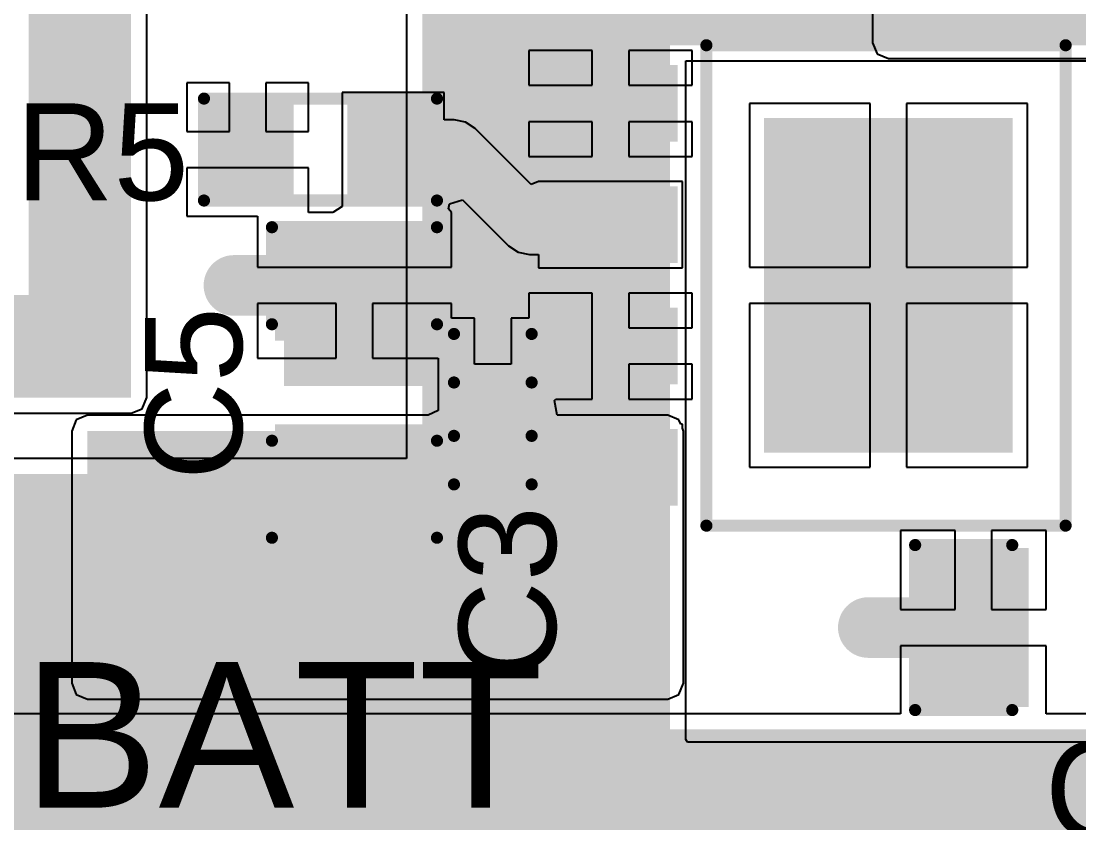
# Model space of a CAD drawing. Header units: millimetres. Extents: x -0.21 to 2.41, y -2.08 to 4.57.
# Drawn here: x 1.144 to 1.5797, y -1.5375 to -1.2071 of the extents above; entities that cross this region are included whole.
import ezdxf

# ---------------------------------------------------------------- set-up
doc = ezdxf.new("R2010")
doc.units = ezdxf.units.MM
doc.header["$MEASUREMENT"] = 0
for name, color, linetype in [('BottomLayer', 5, 'Continuous'), ('TopLayer', 1, 'Continuous'), ('TopOverlay', 2, 'Continuous'), ('TopPaste', 8, 'Continuous'), ('TopSolder', 216, 'Continuous'), ('ViaHoleLayer', 16, 'Continuous')]:
    doc.layers.add(name, color=color, linetype=linetype)
doc.styles.add('Arial', font='', dxfattribs={"height": 0.2})
doc.styles.get('Arial').set_extended_font_data('Arial')

# ---------------------------------------------------------------- blocks, each defined once
blk = doc.blocks.new('R___0603_57')
at = {"layer": 'TopLayer'}
for points in [[(-0.015, 0.0175), (-0.015, -0.0175), (-0.045, -0.0175), (-0.045, 0.0175)], [(0.045, 0.0175), (0.045, -0.0175), (0.015, -0.0175), (0.015, 0.0175)]]:
    blk.add_hatch(color=1, dxfattribs=at).paths.add_polyline_path(points)
at = {"layer": 'TopPaste'}
for points in [[(-0.015, 0.0175), (-0.015, -0.0175), (-0.045, -0.0175), (-0.045, 0.0175)], [(0.045, 0.0175), (0.045, -0.0175), (0.015, -0.0175), (0.015, 0.0175)]]:
    blk.add_hatch(color=8, dxfattribs=at).paths.add_polyline_path(points)
at = {"layer": 'TopSolder'}
for points in [[(-0.011, 0.0215), (-0.011, -0.0215), (-0.049, -0.0215), (-0.049, 0.0215)], [(0.049, 0.0215), (0.049, -0.0215), (0.011, -0.0215), (0.011, 0.0215)]]:
    blk.add_hatch(color=216, dxfattribs=at).paths.add_polyline_path(points)
at = {"layer": 'TopOverlay', "const_width": 0.005}
for points in [[(-0.048, 0.021), (-0.048, -0.021)], [(-0.048, 0.021), (0.048, 0.021)], [(0.048, 0.021), (0.048, -0.021)], [(-0.048, -0.021), (0.048, -0.021)]]:
    blk.add_lwpolyline(points, dxfattribs=at)
at = {"layer": 'TopOverlay', "const_width": 0.0025}
for points in [[(-0.04925, 0.021, 1), (-0.04675, 0.021, 1)], [(-0.04925, 0.021, 1), (-0.04675, 0.021, 1)], [(0.04675, 0.021, 1), (0.04925, 0.021, 1)], [(0.04675, 0.021, 1), (0.04925, 0.021, 1)], [(-0.04925, -0.021, 1), (-0.04675, -0.021, 1)], [(-0.04925, -0.021, 1), (-0.04675, -0.021, 1)], [(0.04675, -0.021, 1), (0.04925, -0.021, 1)], [(0.04675, -0.021, 1), (0.04925, -0.021, 1)]]:
    blk.add_lwpolyline(points, format="xyb", close=True, dxfattribs=at)
blk = doc.blocks.new('C___0402_73')
at = {"layer": 'TopLayer'}
for points in [[(-0.0275, -0.0125), (-0.0275, 0.0125), (-0.0095, 0.0125), (-0.0095, -0.0125)], [(0.0095, -0.0125), (0.0095, 0.0125), (0.0275, 0.0125), (0.0275, -0.0125)]]:
    blk.add_hatch(color=1, dxfattribs=at).paths.add_polyline_path(points)
at = {"layer": 'TopPaste'}
for points in [[(-0.0275, -0.0125), (-0.0275, 0.0125), (-0.0095, 0.0125), (-0.0095, -0.0125)], [(0.0095, -0.0125), (0.0095, 0.0125), (0.0275, 0.0125), (0.0275, -0.0125)]]:
    blk.add_hatch(color=8, dxfattribs=at).paths.add_polyline_path(points)
at = {"layer": 'TopSolder'}
for points in [[(-0.02986, -0.01486), (-0.02986, 0.01486), (-0.00714, 0.01486), (-0.00714, -0.01486)], [(0.00714, -0.01486), (0.00714, 0.01486), (0.02986, 0.01486), (0.02986, -0.01486)]]:
    blk.add_hatch(color=216, dxfattribs=at).paths.add_polyline_path(points)
at = {"layer": 'TopOverlay', "const_width": 0.005}
for points in [[(-0.031, -0.016), (-0.031, 0.016)], [(-0.011, 0.016), (-0.031, 0.016)], [(0.031, 0.016), (0.011, 0.016)], [(0.031, -0.016), (0.031, 0.016)], [(-0.011, -0.016), (-0.031, -0.016)], [(0.031, -0.016), (0.011, -0.016)]]:
    blk.add_lwpolyline(points, dxfattribs=at)
at = {"layer": 'TopOverlay', "const_width": 0.0025}
for points in [[(-0.03225, 0.016, 1), (-0.02975, 0.016, 1)], [(-0.03225, 0.016, 1), (-0.02975, 0.016, 1)], [(-0.01225, 0.016, 1), (-0.00975, 0.016, 1)], [(0.00975, 0.016, 1), (0.01225, 0.016, 1)], [(0.02975, 0.016, 1), (0.03225, 0.016, 1)], [(0.02975, 0.016, 1), (0.03225, 0.016, 1)], [(-0.03225, -0.016, 1), (-0.02975, -0.016, 1)], [(-0.03225, -0.016, 1), (-0.02975, -0.016, 1)], [(-0.01225, -0.016, 1), (-0.00975, -0.016, 1)], [(0.00975, -0.016, 1), (0.01225, -0.016, 1)], [(0.02975, -0.016, 1), (0.03225, -0.016, 1)], [(0.02975, -0.016, 1), (0.03225, -0.016, 1)]]:
    blk.add_lwpolyline(points, format="xyb", close=True, dxfattribs=at)
blk = doc.blocks.new('ESOP_8_77')
at = {"layer": 'TopLayer'}
for points in [[(-0.13813, 0.08681), (-0.09089, 0.08681), (-0.09089, 0.06319), (-0.13813, 0.06319)], [(0.09089, 0.08681), (0.13813, 0.08681), (0.13813, 0.06319), (0.09089, 0.06319)], [(-0.04724, 0.06496), (0.04724, 0.06496), (0.04724, -0.06496), (-0.04724, -0.06496)], [(-0.13813, 0.03681), (-0.09089, 0.03681), (-0.09089, 0.01319), (-0.13813, 0.01319)], [(0.09089, 0.03681), (0.13813, 0.03681), (0.13813, 0.01319), (0.09089, 0.01319)], [(-0.13813, -0.01319), (-0.09089, -0.01319), (-0.09089, -0.03681), (-0.13813, -0.03681)], [(0.09089, -0.01319), (0.13813, -0.01319), (0.13813, -0.03681), (0.09089, -0.03681)], [(-0.13813, -0.06319), (-0.09089, -0.06319), (-0.09089, -0.08681), (-0.13813, -0.08681)], [(0.09089, -0.06319), (0.13813, -0.06319), (0.13813, -0.08681), (0.09089, -0.08681)]]:
    blk.add_hatch(color=1, dxfattribs=at).paths.add_polyline_path(points)
at = {"layer": 'TopPaste'}
for points in [[(-0.13813, 0.08681), (-0.09089, 0.08681), (-0.09089, 0.06319), (-0.13813, 0.06319)], [(0.09089, 0.08681), (0.13813, 0.08681), (0.13813, 0.06319), (0.09089, 0.06319)], [(-0.04724, 0.06496), (0.04724, 0.06496), (0.04724, -0.06496), (-0.04724, -0.06496)], [(-0.13813, 0.03681), (-0.09089, 0.03681), (-0.09089, 0.01319), (-0.13813, 0.01319)], [(0.09089, 0.03681), (0.13813, 0.03681), (0.13813, 0.01319), (0.09089, 0.01319)], [(-0.13813, -0.01319), (-0.09089, -0.01319), (-0.09089, -0.03681), (-0.13813, -0.03681)], [(0.09089, -0.01319), (0.13813, -0.01319), (0.13813, -0.03681), (0.09089, -0.03681)], [(-0.13813, -0.06319), (-0.09089, -0.06319), (-0.09089, -0.08681), (-0.13813, -0.08681)], [(0.09089, -0.06319), (0.13813, -0.06319), (0.13813, -0.08681), (0.09089, -0.08681)]]:
    blk.add_hatch(color=8, dxfattribs=at).paths.add_polyline_path(points)
at = {"layer": 'TopSolder'}
for points in [[(-0.14213, 0.09081), (-0.08689, 0.09081), (-0.08689, 0.05919), (-0.14213, 0.05919)], [(0.08689, 0.09081), (0.14213, 0.09081), (0.14213, 0.05919), (0.08689, 0.05919)], [(-0.05124, 0.06896), (0.05124, 0.06896), (0.05124, -0.06896), (-0.05124, -0.06896)], [(-0.14213, 0.04081), (-0.08689, 0.04081), (-0.08689, 0.00919), (-0.14213, 0.00919)], [(0.08689, 0.04081), (0.14213, 0.04081), (0.14213, 0.00919), (0.08689, 0.00919)], [(-0.14213, -0.00919), (-0.08689, -0.00919), (-0.08689, -0.04081), (-0.14213, -0.04081)], [(0.08689, -0.00919), (0.14213, -0.00919), (0.14213, -0.04081), (0.08689, -0.04081)], [(-0.14213, -0.05919), (-0.08689, -0.05919), (-0.08689, -0.09081), (-0.14213, -0.09081)], [(0.08689, -0.05919), (0.14213, -0.05919), (0.14213, -0.09081), (0.08689, -0.09081)]]:
    blk.add_hatch(color=216, dxfattribs=at).paths.add_polyline_path(points)
at = {"layer": 'TopOverlay'}
for points, const_width in [([(-0.075, 0.099), (0.073, 0.099)], 0.005), ([(-0.075, 0.099), (-0.075, -0.099)], 0.005), ([(0.073, -0.099), (0.073, 0.099)], 0.005), ([(-0.15265, 0.08069), (-0.14765, 0.07569)], 0.01181), ([(-0.15265, 0.07069), (-0.15265, 0.08069)], 0.01181), ([(-0.15265, 0.07069), (-0.14765, 0.07569)], 0.01181), ([(-0.075, -0.099), (0.073, -0.099)], 0.005)]:
    blk.add_lwpolyline(points, dxfattribs=dict(at, const_width=const_width))
for points, const_width in [([(-0.07625, 0.099, 1), (-0.07375, 0.099, 1)], 0.0025), ([(-0.07625, 0.099, 1), (-0.07375, 0.099, 1)], 0.0025), ([(0.07175, 0.099, 1), (0.07425, 0.099, 1)], 0.0025), ([(0.07175, 0.099, 1), (0.07425, 0.099, 1)], 0.0025), ([(-0.1556, 0.08069, 1), (-0.14969, 0.08069, 1)], 0.00591), ([(-0.1556, 0.08069, 1), (-0.14969, 0.08069, 1)], 0.00591), ([(-0.1506, 0.07569, 1), (-0.14469, 0.07569, 1)], 0.00591), ([(-0.1506, 0.07569, 1), (-0.14469, 0.07569, 1)], 0.00591), ([(-0.1556, 0.07069, 1), (-0.14969, 0.07069, 1)], 0.00591), ([(-0.1556, 0.07069, 1), (-0.14969, 0.07069, 1)], 0.00591), ([(-0.07625, -0.099, 1), (-0.07375, -0.099, 1)], 0.0025), ([(-0.07625, -0.099, 1), (-0.07375, -0.099, 1)], 0.0025), ([(0.07175, -0.099, 1), (0.07425, -0.099, 1)], 0.0025), ([(0.07175, -0.099, 1), (0.07425, -0.099, 1)], 0.0025)]:
    blk.add_lwpolyline(points, format="xyb", close=True, dxfattribs=dict(at, const_width=const_width))
blk = doc.blocks.new('C___0805_109')
at = {"layer": 'TopLayer'}
for points in [[(-0.06, 0.03), (-0.02, 0.03), (-0.02, -0.03), (-0.06, -0.03)], [(0.02, 0.03), (0.06, 0.03), (0.06, -0.03), (0.02, -0.03)]]:
    blk.add_hatch(color=1, dxfattribs=at).paths.add_polyline_path(points)
at = {"layer": 'TopPaste'}
for points in [[(-0.06, 0.03), (-0.02, 0.03), (-0.02, -0.03), (-0.06, -0.03)], [(0.02, 0.03), (0.06, 0.03), (0.06, -0.03), (0.02, -0.03)]]:
    blk.add_hatch(color=8, dxfattribs=at).paths.add_polyline_path(points)
at = {"layer": 'TopSolder'}
for points in [[(-0.06276, 0.03276), (-0.01724, 0.03276), (-0.01724, -0.03276), (-0.06276, -0.03276)], [(0.01724, 0.03276), (0.06276, 0.03276), (0.06276, -0.03276), (0.01724, -0.03276)]]:
    blk.add_hatch(color=216, dxfattribs=at).paths.add_polyline_path(points)
at = {"layer": 'TopOverlay', "const_width": 0.005}
for points in [[(-0.064, -0.034), (-0.064, 0.034)], [(-0.064, 0.034), (-0.024, 0.034)], [(0.024, 0.034), (0.064, 0.034)], [(0.064, -0.034), (0.064, 0.034)], [(-0.064, -0.034), (-0.024, -0.034)], [(0.024, -0.034), (0.064, -0.034)]]:
    blk.add_lwpolyline(points, dxfattribs=at)
at = {"layer": 'TopOverlay', "const_width": 0.0025}
for points in [[(-0.06525, 0.034, 1), (-0.06275, 0.034, 1)], [(-0.06525, 0.034, 1), (-0.06275, 0.034, 1)], [(-0.02525, 0.034, 1), (-0.02275, 0.034, 1)], [(0.02275, 0.034, 1), (0.02525, 0.034, 1)], [(0.06275, 0.034, 1), (0.06525, 0.034, 1)], [(0.06275, 0.034, 1), (0.06525, 0.034, 1)], [(-0.06525, -0.034, 1), (-0.06275, -0.034, 1)], [(-0.06525, -0.034, 1), (-0.06275, -0.034, 1)], [(-0.02525, -0.034, 1), (-0.02275, -0.034, 1)], [(0.02275, -0.034, 1), (0.02525, -0.034, 1)], [(0.06275, -0.034, 1), (0.06525, -0.034, 1)], [(0.06275, -0.034, 1), (0.06525, -0.034, 1)]]:
    blk.add_lwpolyline(points, format="xyb", close=True, dxfattribs=at)
blk = doc.blocks.new('C___0805_111')
at = {"layer": 'TopLayer'}
for points in [[(-0.06, 0.03), (-0.02, 0.03), (-0.02, -0.03), (-0.06, -0.03)], [(0.02, 0.03), (0.06, 0.03), (0.06, -0.03), (0.02, -0.03)]]:
    blk.add_hatch(color=1, dxfattribs=at).paths.add_polyline_path(points)
at = {"layer": 'TopPaste'}
for points in [[(-0.06, 0.03), (-0.02, 0.03), (-0.02, -0.03), (-0.06, -0.03)], [(0.02, 0.03), (0.06, 0.03), (0.06, -0.03), (0.02, -0.03)]]:
    blk.add_hatch(color=8, dxfattribs=at).paths.add_polyline_path(points)
at = {"layer": 'TopSolder'}
for points in [[(-0.06276, 0.03276), (-0.01724, 0.03276), (-0.01724, -0.03276), (-0.06276, -0.03276)], [(0.01724, 0.03276), (0.06276, 0.03276), (0.06276, -0.03276), (0.01724, -0.03276)]]:
    blk.add_hatch(color=216, dxfattribs=at).paths.add_polyline_path(points)
at = {"layer": 'TopOverlay', "const_width": 0.005}
for points in [[(-0.064, -0.034), (-0.064, 0.034)], [(-0.024, 0.034), (-0.064, 0.034)], [(0.064, 0.034), (0.024, 0.034)], [(0.064, -0.034), (0.064, 0.034)], [(-0.024, -0.034), (-0.064, -0.034)], [(0.064, -0.034), (0.024, -0.034)]]:
    blk.add_lwpolyline(points, dxfattribs=at)
at = {"layer": 'TopOverlay', "const_width": 0.0025}
for points in [[(-0.06525, 0.034, 1), (-0.06275, 0.034, 1)], [(-0.06525, 0.034, 1), (-0.06275, 0.034, 1)], [(-0.02525, 0.034, 1), (-0.02275, 0.034, 1)], [(0.02275, 0.034, 1), (0.02525, 0.034, 1)], [(0.06275, 0.034, 1), (0.06525, 0.034, 1)], [(0.06275, 0.034, 1), (0.06525, 0.034, 1)], [(-0.06525, -0.034, 1), (-0.06275, -0.034, 1)], [(-0.06525, -0.034, 1), (-0.06275, -0.034, 1)], [(-0.02525, -0.034, 1), (-0.02275, -0.034, 1)], [(0.02275, -0.034, 1), (0.02525, -0.034, 1)], [(0.06275, -0.034, 1), (0.06525, -0.034, 1)], [(0.06275, -0.034, 1), (0.06525, -0.034, 1)]]:
    blk.add_lwpolyline(points, format="xyb", close=True, dxfattribs=at)

msp = doc.modelspace()

# ---------------------------------------------------------------- hatches: boundary and pattern name
at = {"layer": 'BottomLayer'}
for points in [[(1.52127, -1.21705), (1.62514, -1.21705), (1.62514, -1.11075), (1.52127, -1.11075)], [(1.14702, -1.112), (1.14702, -1.36225), (1.18928, -1.36225), (1.18928, -1.112)], [(1.30928, -1.21705), (1.60828, -1.21705), (1.60828, -1.149), (1.30928, -1.149)], [(1.30928, -1.50319), (1.41128, -1.50319), (1.41128, -1.15705), (1.30928, -1.15705)], [(1.18928, -1.31999), (0.95193, -1.31999), (0.95193, -1.36225), (1.18928, -1.36225)], [(1.08428, -1.50319), (1.38728, -1.50319), (1.38728, -1.39381), (1.08428, -1.39381)], [(1.08428, -1.69805), (1.25229, -1.69805), (1.25229, -1.40244), (1.08428, -1.40244)], [(1.26105, -1.606), (1.39, -1.606), (1.39, -1.51079), (1.26105, -1.51079)], [(1.26105, -1.55305), (1.72439, -1.55305), (1.72439, -1.51079), (1.26105, -1.51079)], [(1.08328, -1.66687), (1.25229, -1.66687), (1.25229, -1.51705), (1.08328, -1.51705)]]:
    msp.add_hatch(color=5, dxfattribs=at).paths.add_polyline_path(points)
h = msp.add_hatch(color=5, dxfattribs=at)
edge = h.paths.add_edge_path()
edge.add_arc((1.47028, -1.26705), 0.01181, 0, 360)
h = msp.add_hatch(color=5, dxfattribs=at)
edge = h.paths.add_edge_path()
edge.add_arc((1.53228, -1.26705), 0.01181, 0, 360)
h = msp.add_hatch(color=5, dxfattribs=at)
edge = h.paths.add_edge_path()
edge.add_arc((1.23164, -1.31605), 0.01181, 0, 360)
h = msp.add_hatch(color=5, dxfattribs=at)
edge = h.paths.add_edge_path()
edge.add_arc((1.50128, -1.31605), 0.01181, 0, 360)
h = msp.add_hatch(color=5, dxfattribs=at)
edge = h.paths.add_edge_path()
edge.add_arc((1.47055, -1.36539), 0.01181, 0, 360)
h = msp.add_hatch(color=5, dxfattribs=at)
edge = h.paths.add_edge_path()
edge.add_arc((1.53199, -1.36539), 0.01181, 0, 360)
h = msp.add_hatch(color=5, dxfattribs=at)
edge = h.paths.add_edge_path()
edge.add_arc((1.18928, -1.41905), 0.01181, 0, 360)
h = msp.add_hatch(color=5, dxfattribs=at)
edge = h.paths.add_edge_path()
edge.add_arc((1.23164, -1.41905), 0.01181, 0, 360)
h = msp.add_hatch(color=5, dxfattribs=at)
edge = h.paths.add_edge_path()
edge.add_arc((1.493, -1.45705), 0.01181, 0, 360)
h = msp.add_hatch(color=5, dxfattribs=at)
edge = h.paths.add_edge_path()
edge.add_arc((1.18928, -1.46005), 0.01181, 0, 360)
h = msp.add_hatch(color=5, dxfattribs=at)
edge = h.paths.add_edge_path()
edge.add_arc((1.23164, -1.46005), 0.01181, 0, 360)
at = {"layer": 'TopLayer'}
for points in [[(1.50128, -1.21605), (1.63941, -1.21605), (1.63941, -1.04105), (1.50128, -1.04105)], [(1.25228, -1.35755), (1.41039, -1.35755), (1.41039, -1.31605), (1.25228, -1.31605)], [(1.17128, -1.48002), (1.41039, -1.48002), (1.41039, -1.37605), (1.17128, -1.37605)], [(1.07808, -1.55305), (1.64428, -1.55305), (1.64428, -1.49905), (1.07808, -1.49905)]]:
    msp.add_hatch(color=1, dxfattribs=at).paths.add_polyline_path(points)
h = msp.add_hatch(color=1, dxfattribs=at)
edge = h.paths.add_edge_path()
edge.add_arc((1.47028, -1.26705), 0.01181, 0, 360)
h = msp.add_hatch(color=1, dxfattribs=at)
edge = h.paths.add_edge_path()
edge.add_arc((1.53228, -1.26705), 0.01181, 0, 360)
h = msp.add_hatch(color=1, dxfattribs=at)
edge = h.paths.add_edge_path()
edge.add_arc((1.23164, -1.31605), 0.01181, 0, 360)
h = msp.add_hatch(color=1, dxfattribs=at)
edge = h.paths.add_edge_path()
edge.add_arc((1.50128, -1.31605), 0.01181, 0, 360)
h = msp.add_hatch(color=1, dxfattribs=at)
edge = h.paths.add_edge_path()
edge.add_arc((1.47055, -1.36539), 0.01181, 0, 360)
h = msp.add_hatch(color=1, dxfattribs=at)
edge = h.paths.add_edge_path()
edge.add_arc((1.53199, -1.36539), 0.01181, 0, 360)
h = msp.add_hatch(color=1, dxfattribs=at)
edge = h.paths.add_edge_path()
edge.add_arc((1.18928, -1.41905), 0.01181, 0, 360)
h = msp.add_hatch(color=1, dxfattribs=at)
edge = h.paths.add_edge_path()
edge.add_arc((1.23164, -1.41905), 0.01181, 0, 360)
h = msp.add_hatch(color=1, dxfattribs=at)
edge = h.paths.add_edge_path()
edge.add_arc((1.493, -1.45705), 0.01181, 0, 360)
h = msp.add_hatch(color=1, dxfattribs=at)
edge = h.paths.add_edge_path()
edge.add_arc((1.18928, -1.46005), 0.01181, 0, 360)
h = msp.add_hatch(color=1, dxfattribs=at)
edge = h.paths.add_edge_path()
edge.add_arc((1.23164, -1.46005), 0.01181, 0, 360)
at = {"layer": 'ViaHoleLayer'}
h = msp.add_hatch(color=16, dxfattribs=at)
edge = h.paths.add_edge_path()
edge.add_arc((1.47028, -1.26705), 0.00591, 0, 360)
h = msp.add_hatch(color=16, dxfattribs=at)
edge = h.paths.add_edge_path()
edge.add_arc((1.53228, -1.26705), 0.00591, 0, 360)
h = msp.add_hatch(color=16, dxfattribs=at)
edge = h.paths.add_edge_path()
edge.add_arc((1.23164, -1.31605), 0.00591, 0, 360)
h = msp.add_hatch(color=16, dxfattribs=at)
edge = h.paths.add_edge_path()
edge.add_arc((1.50128, -1.31605), 0.00591, 0, 360)
h = msp.add_hatch(color=16, dxfattribs=at)
edge = h.paths.add_edge_path()
edge.add_arc((1.47055, -1.36539), 0.00591, 0, 360)
h = msp.add_hatch(color=16, dxfattribs=at)
edge = h.paths.add_edge_path()
edge.add_arc((1.53199, -1.36539), 0.00591, 0, 360)
h = msp.add_hatch(color=16, dxfattribs=at)
edge = h.paths.add_edge_path()
edge.add_arc((1.18928, -1.41905), 0.00591, 0, 360)
h = msp.add_hatch(color=16, dxfattribs=at)
edge = h.paths.add_edge_path()
edge.add_arc((1.23164, -1.41905), 0.00591, 0, 360)
h = msp.add_hatch(color=16, dxfattribs=at)
edge = h.paths.add_edge_path()
edge.add_arc((1.18928, -1.46005), 0.00591, 0, 360)
h = msp.add_hatch(color=16, dxfattribs=at)
edge = h.paths.add_edge_path()
edge.add_arc((1.23164, -1.46005), 0.00591, 0, 360)
h = msp.add_hatch(color=16, dxfattribs=at)
edge = h.paths.add_edge_path()
edge.add_arc((1.493, -1.45705), 0.00591, 0, 360)

# ---------------------------------------------------------------- linework, layer by layer
at = {"layer": 'BottomLayer'}
for p, q in [((1.30278, -1.149), (1.30278, -1.21705)), ((1.19577, -1.36225), (1.19577, -1.15962)), ((1.30278, -1.21705), (1.30278, -1.38732)), ((1.41777, -1.50319), (1.41777, -1.22354)), ((1.41777, -1.22354), (1.62514, -1.22354)), ((1.19387, -1.36684), (1.19577, -1.36225)), ((1.18928, -1.36874), (1.19387, -1.36684)), ((1.00062, -1.36874), (1.18928, -1.36874)), ((1.30278, -1.38732), (1.08428, -1.38732)), ((1.41851, -1.50429), (1.41777, -1.50319)), ((1.67805, -1.50429), (1.41851, -1.50429))]:
    msp.add_line(p, q, dxfattribs=at)
at = {"layer": 'BottomLayer', "const_width": 0.04}
msp.add_lwpolyline([(1.49272, -1.53192), (1.70428, -1.53192)], dxfattribs=at)
at = {"layer": 'BottomLayer', "const_width": 0.02}
msp.add_lwpolyline([(1.48272, -1.53192, 1), (1.50272, -1.53192, 1)], format="xyb", close=True, dxfattribs=at)
at = {"layer": 'TopLayer'}
for p, q in [((1.49478, -1.20349), (1.49478, -1.21605)), ((1.37927, -1.21924), (1.35315, -1.21924)), ((1.35315, -1.21924), (1.35315, -1.23355)), ((1.37927, -1.23355), (1.37927, -1.21924)), ((1.42039, -1.21924), (1.39427, -1.21924)), ((1.39427, -1.21924), (1.39427, -1.23355)), ((1.42039, -1.23355), (1.42039, -1.21924)), ((1.49478, -1.21605), (1.49669, -1.22064)), ((1.49669, -1.22064), (1.50128, -1.22254)), ((1.50128, -1.22254), (1.58567, -1.22254)), ((1.22978, -1.23255), (1.21228, -1.23255)), ((1.21228, -1.23255), (1.21228, -1.25255)), ((1.22978, -1.25255), (1.22978, -1.23255)), ((1.26228, -1.23255), (1.24478, -1.23255)), ((1.24478, -1.23255), (1.24478, -1.25255)), ((1.26228, -1.25255), (1.26228, -1.23255)), ((1.31828, -1.23655), (1.27628, -1.23655)), ((1.27628, -1.23655), (1.27628, -1.28105)), ((1.31828, -1.24781), (1.31828, -1.23655)), ((1.35315, -1.23355), (1.37927, -1.23355)), ((1.39427, -1.23355), (1.42039, -1.23355)), ((1.49378, -1.24109), (1.44403, -1.24109)), ((1.44403, -1.24109), (1.44403, -1.30855)), ((1.49378, -1.30855), (1.49378, -1.24109)), ((1.55852, -1.24109), (1.50878, -1.24109)), ((1.50878, -1.24109), (1.50878, -1.30855)), ((1.55852, -1.30855), (1.55852, -1.24109)), ((1.32235, -1.24781), (1.31828, -1.24781)), ((1.32703, -1.24874), (1.32235, -1.24781)), ((1.331, -1.2514), (1.32703, -1.24874)), ((1.37927, -1.24855), (1.35315, -1.24855)), ((1.35315, -1.24855), (1.35315, -1.26286)), ((1.37927, -1.26286), (1.37927, -1.24855)), ((1.42039, -1.24855), (1.39427, -1.24855)), ((1.39427, -1.24855), (1.39427, -1.26286)), ((1.42039, -1.26286), (1.42039, -1.24855)), ((1.21228, -1.25255), (1.22978, -1.25255)), ((1.24478, -1.25255), (1.26228, -1.25255)), ((1.3541, -1.2745), (1.331, -1.2514)), ((1.35315, -1.26286), (1.37927, -1.26286)), ((1.39427, -1.26286), (1.42039, -1.26286)), ((1.23728, -1.26755), (1.21228, -1.26755)), ((1.21228, -1.26755), (1.21228, -1.28755)), ((1.26228, -1.26755), (1.23728, -1.26755)), ((1.26228, -1.28605), (1.26228, -1.26755)), ((1.35715, -1.27324), (1.3541, -1.2745)), ((1.41639, -1.27324), (1.35715, -1.27324)), ((1.35715, -1.27324), (1.35715, -1.27324)), ((1.41639, -1.30886), (1.41639, -1.27324)), ((1.27628, -1.28105), (1.27628, -1.28355)), ((1.32039, -1.28247), (1.32583, -1.28083)), ((1.32583, -1.28083), (1.3447, -1.2997)), ((1.27628, -1.28355), (1.27231, -1.28605)), ((1.31999, -1.28443), (1.32039, -1.28247)), ((1.32128, -1.28605), (1.31999, -1.28443)), ((1.21228, -1.28755), (1.24128, -1.28755)), ((1.24128, -1.28755), (1.24128, -1.30855)), ((1.27231, -1.28605), (1.26228, -1.28605)), ((1.32128, -1.30855), (1.32128, -1.28605)), ((1.3447, -1.2997), (1.34866, -1.30235)), ((1.34866, -1.30235), (1.35335, -1.30328)), ((1.35335, -1.30328), (1.35715, -1.30328)), ((1.35715, -1.30328), (1.35715, -1.30886)), ((1.24128, -1.30855), (1.28128, -1.30855)), ((1.28128, -1.30855), (1.32128, -1.30855)), ((1.35715, -1.30886), (1.41639, -1.30886)), ((1.44403, -1.30855), (1.49378, -1.30855)), ((1.50878, -1.30855), (1.55852, -1.30855)), ((1.37927, -1.31924), (1.35315, -1.31924)), ((1.35315, -1.31924), (1.35315, -1.32955)), ((1.37927, -1.34105), (1.37927, -1.31924)), ((1.42039, -1.31924), (1.39427, -1.31924)), ((1.39427, -1.31924), (1.39427, -1.33355)), ((1.42039, -1.33355), (1.42039, -1.31924)), ((1.27378, -1.32355), (1.24128, -1.32355)), ((1.24128, -1.32355), (1.24128, -1.34605)), ((1.27378, -1.34605), (1.27378, -1.32355)), ((1.32128, -1.32355), (1.28878, -1.32355)), ((1.28878, -1.32355), (1.28878, -1.34605)), ((1.32128, -1.32955), (1.32128, -1.32355)), ((1.49378, -1.32355), (1.44403, -1.32355)), ((1.44403, -1.32355), (1.44403, -1.39101)), ((1.49378, -1.39101), (1.49378, -1.32355)), ((1.55852, -1.32355), (1.50878, -1.32355)), ((1.50878, -1.32355), (1.50878, -1.39101)), ((1.55852, -1.39101), (1.55852, -1.32355)), ((1.33078, -1.32955), (1.32128, -1.32955)), ((1.33078, -1.34855), (1.33078, -1.32955)), ((1.35315, -1.32955), (1.34578, -1.32955)), ((1.34578, -1.32955), (1.34578, -1.34855)), ((1.39427, -1.33355), (1.42039, -1.33355)), ((1.37927, -1.36286), (1.37927, -1.34105)), ((1.24128, -1.34605), (1.27378, -1.34605)), ((1.28878, -1.34605), (1.31578, -1.34605)), ((1.31578, -1.34605), (1.31578, -1.36755)), ((1.34578, -1.34855), (1.33078, -1.34855)), ((1.42039, -1.34855), (1.39427, -1.34855)), ((1.39427, -1.34855), (1.39427, -1.36286)), ((1.42039, -1.36286), (1.42039, -1.34855)), ((1.36375, -1.36343), (1.36431, -1.36286)), ((1.36477, -1.36947), (1.36375, -1.36343)), ((1.36431, -1.36286), (1.37927, -1.36286)), ((1.39427, -1.36286), (1.42039, -1.36286)), ((1.31578, -1.36755), (1.31161, -1.36955)), ((1.16669, -1.37145), (1.16478, -1.37605)), ((1.17128, -1.36955), (1.16669, -1.37145)), ((1.31161, -1.36955), (1.17128, -1.36955)), ((1.36495, -1.36955), (1.36477, -1.36947)), ((1.41039, -1.36955), (1.36495, -1.36955)), ((1.41498, -1.37145), (1.41039, -1.36955)), ((1.41572, -1.37324), (1.41498, -1.37145)), ((1.16478, -1.37605), (1.16478, -1.48002)), ((1.41639, -1.37324), (1.41572, -1.37324)), ((1.41639, -1.37485), (1.41639, -1.37324)), ((1.41689, -1.37605), (1.41639, -1.37485)), ((1.41689, -1.48002), (1.41689, -1.37605)), ((1.44403, -1.39101), (1.49378, -1.39101)), ((1.50878, -1.39101), (1.55852, -1.39101)), ((1.52878, -1.41705), (1.50628, -1.41705)), ((1.50628, -1.41705), (1.50628, -1.44955)), ((1.52878, -1.44955), (1.52878, -1.41705)), ((1.56628, -1.41705), (1.54378, -1.41705)), ((1.54378, -1.41705), (1.54378, -1.44955)), ((1.56628, -1.44955), (1.56628, -1.41705)), ((1.50628, -1.44955), (1.52878, -1.44955)), ((1.54378, -1.44955), (1.56628, -1.44955)), ((1.56628, -1.46455), (1.50628, -1.46455)), ((1.50628, -1.46455), (1.50628, -1.49255)), ((1.56628, -1.49255), (1.56628, -1.46455)), ((1.16478, -1.48002), (1.16669, -1.48461)), ((1.41498, -1.48461), (1.41689, -1.48002)), ((1.16669, -1.48461), (1.17128, -1.48652)), ((1.41039, -1.48652), (1.41498, -1.48461)), ((1.17128, -1.48652), (1.41039, -1.48652)), ((1.50628, -1.49255), (1.13722, -1.49255)), ((1.58567, -1.49255), (1.56628, -1.49255))]:
    msp.add_line(p, q, dxfattribs=at)
for points, const_width in [([(1.29728, -1.26005), (1.32235, -1.26005)], 0.012), ([(1.32235, -1.26005), (1.35335, -1.29105)], 0.012), ([(1.35335, -1.29105), (1.38677, -1.29105)], 0.012), ([(1.23164, -1.31605), (1.28128, -1.31605)], 0.025), ([(1.493, -1.45705), (1.53628, -1.45705)], 0.025)]:
    msp.add_lwpolyline(points, dxfattribs=dict(at, const_width=const_width))
for points, const_width in [([(1.29428, -1.26005, 1), (1.30028, -1.26005, 1)], 0.006), ([(1.31935, -1.26005, 1), (1.32535, -1.26005, 1)], 0.006), ([(1.31935, -1.26005, 1), (1.32535, -1.26005, 1)], 0.006), ([(1.35035, -1.29105, 1), (1.35635, -1.29105, 1)], 0.006), ([(1.35035, -1.29105, 1), (1.35635, -1.29105, 1)], 0.006), ([(1.38377, -1.29105, 1), (1.38977, -1.29105, 1)], 0.006), ([(1.22539, -1.31605, 1), (1.23789, -1.31605, 1)], 0.0125), ([(1.27503, -1.31605, 1), (1.28753, -1.31605, 1)], 0.0125), ([(1.48675, -1.45705, 1), (1.49925, -1.45705, 1)], 0.0125), ([(1.53003, -1.45705, 1), (1.54253, -1.45705, 1)], 0.0125)]:
    msp.add_lwpolyline(points, format="xyb", close=True, dxfattribs=dict(at, const_width=const_width))

# ---------------------------------------------------------------- block references
for name, p in [('ESOP_8_77', (1.50128, -1.31605)), ('R___0603_57', (1.26728, -1.26005)), ('C___0805_109', (1.57628, -1.45705))]:
    msp.add_blockref(name, p)
at = {"rotation": 270}
for name, p in [('C___0805_111', (1.28128, -1.35605)), ('C___0402_73', (1.33828, -1.36705))]:
    msp.add_blockref(name, p, dxfattribs=at)

# ---------------------------------------------------------------- texts
at = {"layer": 'TopOverlay', "style": 'Arial'}
for s, p in [('R5', (1.14168, -1.28099)), ('C6', (1.56568, -1.54399))]:
    msp.add_text(s, height=0.04, dxfattribs=at).set_placement(p)
for s, height, rotation, p in [('C5', 0.04, 90, (1.23499, -1.39632)), ('C3', 0.04, 90, (1.36427, -1.47837)), ('BATT', 0.06, 360, (1.14471, -1.53129))]:
    msp.add_text(s, height=height, rotation=rotation, dxfattribs=at).set_placement(p)

doc.saveas('drawing.dxf')
